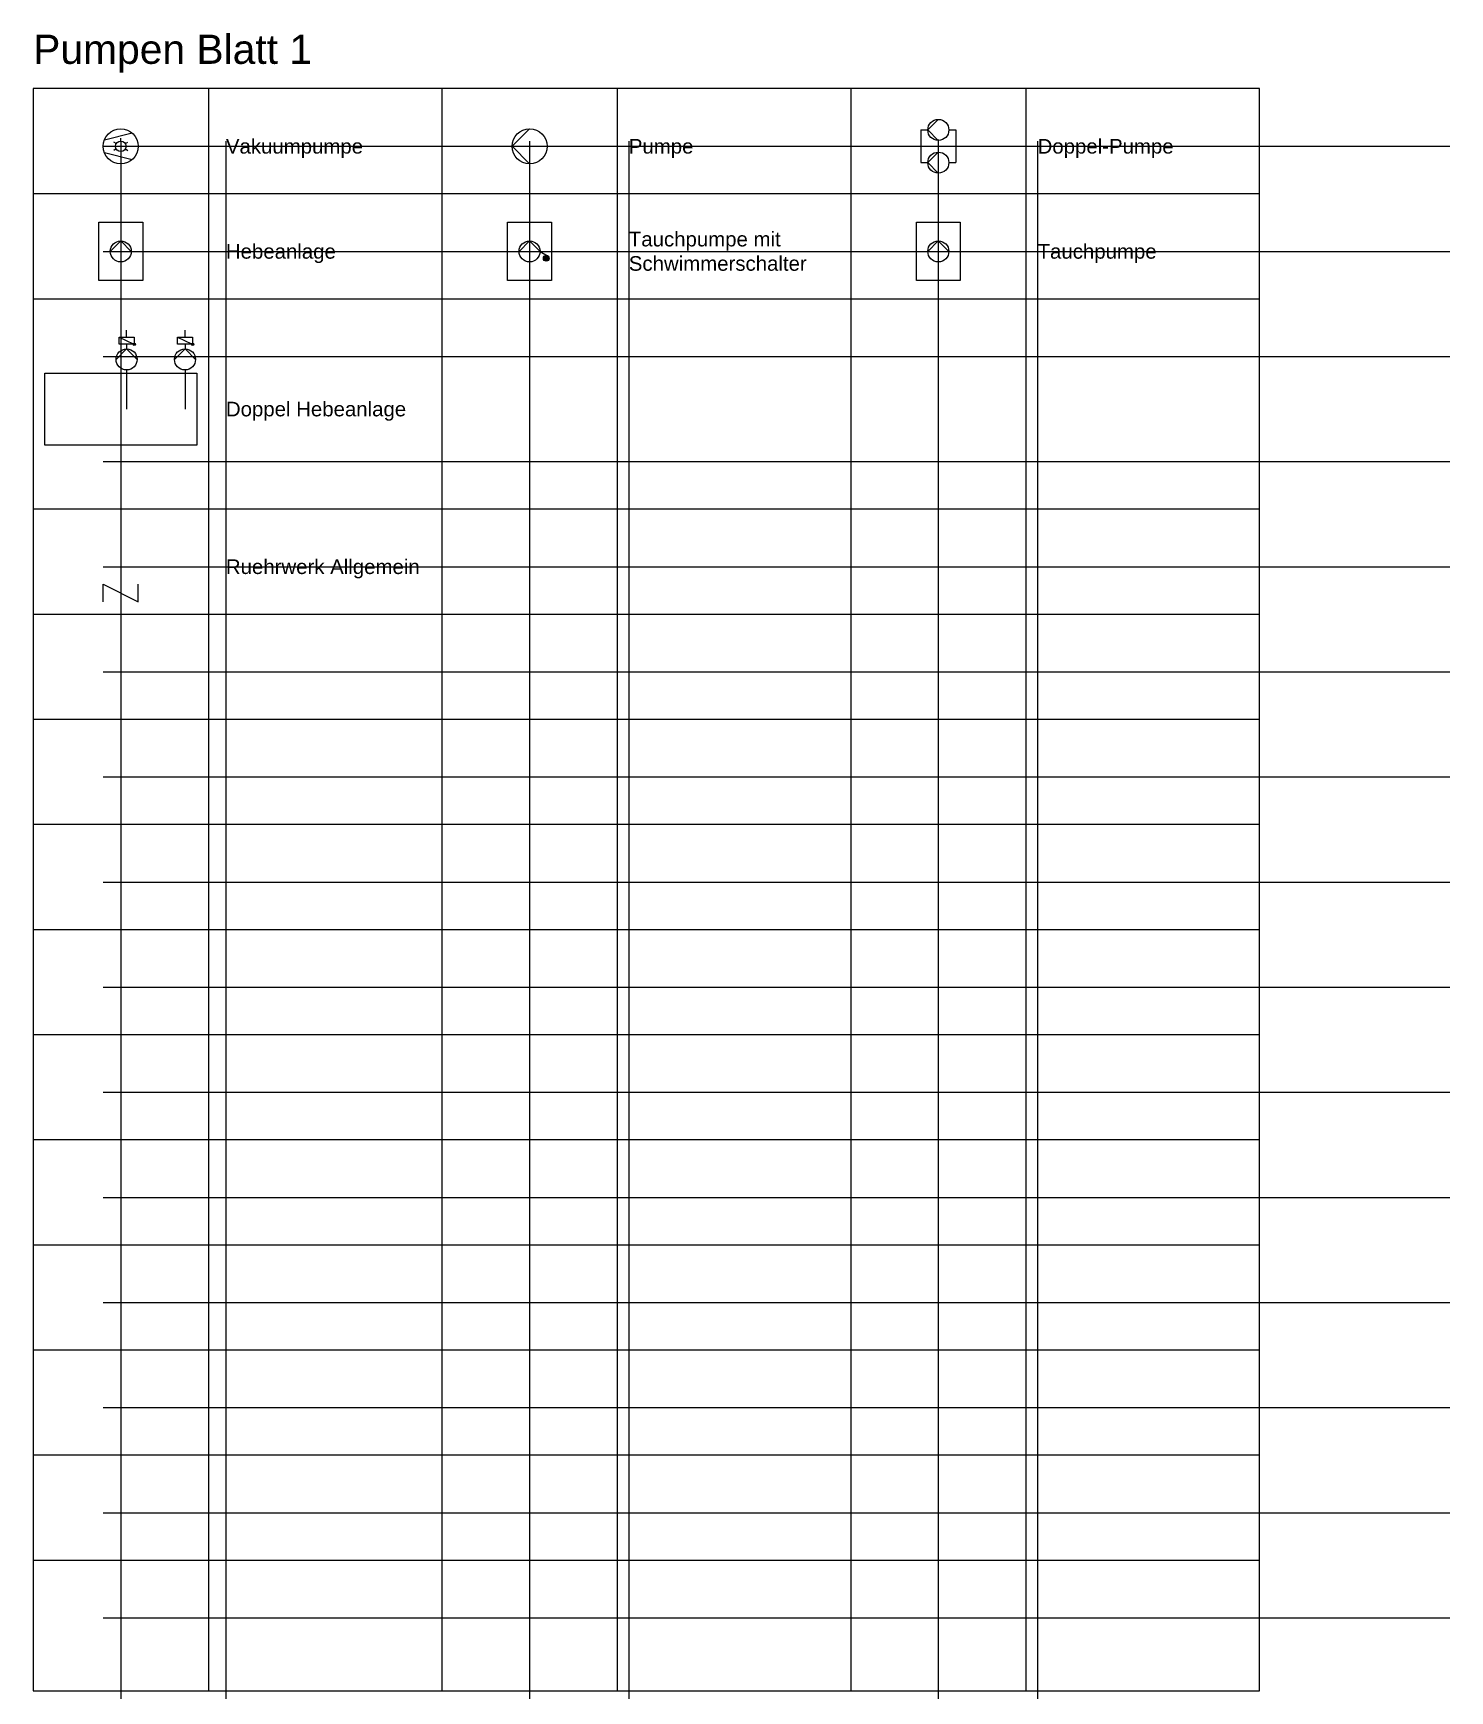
# Model space of a CAD drawing. Header units: millimetres. Extents: x 4981 to 17111, y -281 to 13913.
import ezdxf
from ezdxf.enums import TextEntityAlignment as Align

# ---------------------------------------------------------------- set-up
doc = ezdxf.new("R2010")
doc.units = ezdxf.units.MM
doc.layers.add('Z_Format', color=7, linetype='Continuous', plot=False)
doc.styles.get("Standard").update_dxf_attribs({"font": 'arial.ttf'})

# ---------------------------------------------------------------- blocks, each defined once
blk = doc.blocks.new('Pumpe')
for q in [(0, 150), (0, -150)]:
    blk.add_line((-150, 0), q)
blk.add_circle((0, 0), 150)
blk = doc.blocks.new('Tauchpumpe')
for p, q in [((0, 250), (0, 90)), ((0, 90), (-90, 0)), ((0, 90), (90, 0))]:
    blk.add_line(p, q)
blk.add_lwpolyline([(-187.5, 250), (187.5, 250), (187.5, -250), (-187.5, -250)], close=True)
blk.add_circle((0, 0), 90)
blk = doc.blocks.new('Ruehrwerk Allgemein')
blk.add_line((0, 0), (0, -450))
at = {"color": 7, "linetype": 'Continuous', "lineweight": -3}
for p, q in [((-149.999985, -524.999992), (-149.999985, -375.000008)), ((-149.999985, -375.000008), (149.999985, -524.999992)), ((149.999985, -524.999992), (149.999985, -375.000008))]:
    blk.add_line(p, q, dxfattribs=at)
blk = doc.blocks.new('Doppel-Pumpe')
for p, q in [((-90, 140), (0, 230)), ((-199.999985, 0), (-149.999985, 0)), ((-149.999985, 140), (-149.999985, -140)), ((-149.999985, 140), (-90, 140)), ((-90, 140), (0, 50)), ((90, 140), (149.999985, 140)), ((149.999985, 140), (149.999985, -140)), ((149.999985, 0), (199.999985, 0)), ((-149.999985, -140), (-90, -140)), ((-90, -140), (0, -50)), ((-90, -140), (0, -230)), ((90, -140), (149.999985, -140))]:
    blk.add_line(p, q)
for centre in [(0, 140), (0, -140)]:
    blk.add_circle(centre, 90)
blk = doc.blocks.new('Hebeanlage')
for p, q in [((0, 250), (0, 90)), ((0, 90), (-90, 0)), ((0, 90), (90, 0)), ((0, -90), (0, -199.999985))]:
    blk.add_line(p, q)
blk.add_lwpolyline([(-187.5, 250), (187.5, 250), (187.5, -250), (-187.5, -250)], close=True)
blk.add_circle((0, 0), 90)
blk = doc.blocks.new('Doppel Hebeanlage')
h = blk.add_hatch(color=256)
h.dxf.hatch_style = 1
edge = h.paths.add_edge_path()
edge.add_arc((115, 555), 10, 0, 360)
h = blk.add_hatch(color=256)
h.dxf.hatch_style = 1
edge = h.paths.add_edge_path()
edge.add_arc((615, 555), 10, 0, 360)
for p, q in [((-15, 615), (106, 559)), ((50, 615), (50, 675)), ((485, 615), (606, 559)), ((550, 615), (550, 675)), ((50, 515), (-40, 425)), ((50, 555), (50, 515)), ((50, 515), (140, 425)), ((550, 515), (460, 425)), ((550, 555), (550, 515)), ((550, 515), (640, 425)), ((50, 335), (50, 0)), ((550, 335), (550, 0))]:
    blk.add_line(p, q)
for points in [[(105, 555), (-15, 555), (-15, 615), (115, 615), (115, 565)], [(605, 555), (485, 555), (485, 615), (615, 615), (615, 565)]]:
    blk.add_lwpolyline(points)
blk.add_lwpolyline([(-650, 308), (650, 308), (650, -308), (-650, -308)], close=True)
for centre, radius in [((50, 425), 90), ((115, 555), 10), ((550, 425), 90), ((615, 555), 10)]:
    blk.add_circle(centre, radius)
blk = doc.blocks.new('*U7')
blk.add_line((0, -12.5), (0, 12.5))
blk = doc.blocks.new('*U8')
at = {"color": 0, "linetype": 'ByBlock', "lineweight": -2, "transparency": 16777216}
for p, rotation in [((1055, 1726), 59.99999999999999), ((1154, 1726), 300), ((1055, 1668), 120), ((1104, 1640), 180), ((1154, 1668), 240)]:
    blk.add_blockref('*U7', p, dxfattribs=dict(at, rotation=rotation))
blk.add_blockref('*U7', (1104, 1755), dxfattribs=at)
blk = doc.blocks.new('Vakuumpumpe')
for p, q in [((-140, 54), (98, 114)), ((-140, -54), (98, -114))]:
    blk.add_line(p, q)
for radius in [150, 45]:
    blk.add_circle((0, 0), radius)
blk.add_blockref('*U8', (-1104, -1697))
blk = doc.blocks.new('Tauchpumpe mit Schwimmerschalter')
h = blk.add_hatch(color=256)
h.dxf.hatch_style = 1
h.paths.add_polyline_path([(168, -59, 1), (118, -59, 1)])
for p, q in [((0, 250), (0, 90)), ((0, 90), (-90, 0)), ((0, 90), (90, 0)), ((0, -90), (0, -200)), ((90, 0), (155, -38))]:
    blk.add_line(p, q)
blk.add_lwpolyline([(-188, 250), (188, 250), (188, -250), (-188, -250)], close=True)
for centre, radius in [((0, 0), 90), ((143, -59), 25)]:
    blk.add_circle(centre, radius)

msp = doc.modelspace()

# ---------------------------------------------------------------- linework, layer by layer
for p, q in [((6481, 13439), (6481, -281)), ((9981, 13439), (9981, -281)), ((13481, 13439), (13481, -281))]:
    msp.add_line(p, q)
for points in [[(4981, 13439), (4981, -281), (15481, -281), (15481, 13439), (4981, 13439)], [(8481, 13439), (8481, -281)], [(11981, 13439), (11981, -281)], [(4981, 12539), (15481, 12539)], [(4981, 11639), (15481, 11639)], [(4981, 9839), (15481, 9839)], [(4981, 8939), (15481, 8939)], [(4981, 8039), (15481, 8039)], [(4981, 7139), (15481, 7139)], [(4981, 6239), (15481, 6239)], [(4981, 5339), (15481, 5339)], [(4981, 4439), (15481, 4439)], [(4981, 3539), (15481, 3539)], [(4981, 2639), (15481, 2639)], [(4981, 1739), (15481, 1739)], [(4981, 839), (15481, 839)]]:
    msp.add_lwpolyline(points)
at = {"layer": 'Z_Format', "color": 3}
for p, q in [((5581, 12944), (17111, 12944)), ((5581, 12044), (17111, 12044)), ((5581, 11144), (17111, 11144)), ((5581, 10244), (17111, 10244)), ((5581, 9344), (17111, 9344)), ((5581, 8444), (17111, 8444)), ((5581, 7544), (17111, 7544)), ((5581, 6644), (17111, 6644)), ((5581, 5744), (17111, 5744)), ((5581, 4844), (17111, 4844)), ((5581, 3944), (17111, 3944)), ((5581, 3044), (17111, 3044)), ((5581, 2144), (17111, 2144)), ((5581, 1244), (17111, 1244)), ((5581, 344), (17111, 344))]:
    msp.add_line(p, q, dxfattribs=at)
for p in [(5731, 12989), (9231, 12989), (12731, 13001)]:
    msp.add_ray(p, (0, -1), dxfattribs=at)
at = {"layer": 'Z_Format', "color": 1}
for p in [(6631, 12989), (10081, 12989), (13581, 12989)]:
    msp.add_ray(p, (0, -1), dxfattribs=at)

# ---------------------------------------------------------------- block references
for name, p in [('Vakuumpumpe', (5731, 12944)), ('Pumpe', (9231, 12944)), ('Doppel-Pumpe', (12731, 12944)), ('Hebeanlage', (5731, 12044)), ('Tauchpumpe mit Schwimmerschalter', (9231, 12044)), ('Tauchpumpe', (12731, 12044)), ('Doppel Hebeanlage', (5731, 10694)), ('Ruehrwerk Allgemein', (5731, 9569))]:
    msp.add_blockref(name, p)

# ---------------------------------------------------------------- texts
at = {"color": 7}
for s, p in [('Vakuumpumpe', (6631, 12944)), ('Pumpe', (10081, 12944)), ('Doppel-Pumpe', (13581, 12944)), ('Hebeanlage', (6631, 12044)), ('Tauchpumpe', (13581, 12044)), ('Doppel Hebeanlage', (6631, 10694)), ('Ruehrwerk Allgemein', (6631, 9344))]:
    msp.add_text(s, height=125, dxfattribs=at).set_placement(p, align=Align.MIDDLE_LEFT)
at = {"insert": (4981, 13737), "char_height": 250, "attachment_point": 4}
msp.add_mtext_dynamic_manual_height_columns('Pumpen Blatt 1', width=4100.87, gutter_width=12.5, heights=[0], dxfattribs=at)
at = {"color": 7, "insert": (10081, 12044), "char_height": 125, "width": 2874.91, "attachment_point": 4}
msp.add_mtext('Tauchpumpe mit \\PSchwimmerschalter', dxfattribs=at)

doc.saveas('drawing.dxf')
